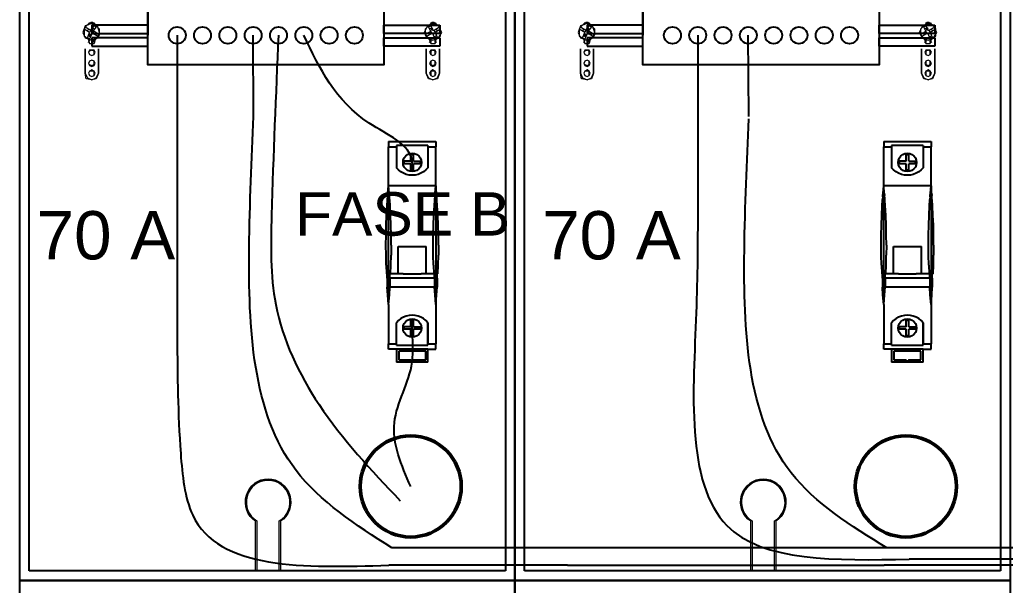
# Model space of a CAD drawing. Header units: millimetres. Extents: x 2991 to 3503, y 2795 to 2987.
# Drawn here: x 3349.02 to 3357.21, y 2896.27 to 2900.97 of the extents above; entities that cross this region are included whole.
import ezdxf

# ---------------------------------------------------------------- set-up
doc = ezdxf.new("R2010")
doc.units = ezdxf.units.MM
doc.linetypes.add('ACAD_ISO02W100', pattern=[15, 12, -3])
doc.layers.add('IND', color=7, linetype='Continuous', lineweight=13)
doc.styles.get("Standard").update_dxf_attribs({"font": ''})
doc.styles.get('Standard').set_extended_font_data('Arial')

msp = doc.modelspace()

# ---------------------------------------------------------------- linework, layer by layer
for p, q in [((3349.0959, 2896.3919), (3349.0959, 2904.4655)), ((3353.0536, 2904.4655), (3353.0536, 2896.3919)), ((3353.2119, 2896.3919), (3353.2119, 2904.4655)), ((3357.1695, 2904.4655), (3357.1695, 2896.3919)), ((3350.0809, 2901.0877), (3350.0809, 2900.8449)), ((3354.1968, 2901.0877), (3354.1968, 2900.8449)), ((3350.0809, 2900.9275), (3349.6163, 2900.9275)), ((3349.6163, 2900.9275), (3349.6163, 2900.8574)), ((3350.0809, 2900.8574), (3350.0809, 2900.9275)), ((3352.0441, 2900.9275), (3352.5087, 2900.9275)), ((3352.0441, 2900.8574), (3352.0441, 2900.9275)), ((3352.5087, 2900.9275), (3352.5087, 2900.8574)), ((3354.1968, 2900.9275), (3353.7322, 2900.9275)), ((3353.7322, 2900.9275), (3353.7322, 2900.8574)), ((3354.1968, 2900.8574), (3354.1968, 2900.9275)), ((3356.1601, 2900.9275), (3356.6247, 2900.9275)), ((3356.1601, 2900.8574), (3356.1601, 2900.9275)), ((3356.6247, 2900.9275), (3356.6247, 2900.8574)), ((3349.6163, 2900.8574), (3349.6163, 2900.8574)), ((3349.6163, 2900.8574), (3350.0809, 2900.8574)), ((3350.0809, 2900.8223), (3349.6163, 2900.8223)), ((3349.6163, 2900.8223), (3349.6163, 2900.7522)), ((3350.0809, 2900.7522), (3350.0809, 2900.8223)), ((3352.5087, 2900.8574), (3352.0441, 2900.8574)), ((3352.0441, 2900.8223), (3352.5087, 2900.8223)), ((3352.0441, 2900.7522), (3352.0441, 2900.8223)), ((3352.5087, 2900.8574), (3352.5087, 2900.8574)), ((3352.5087, 2900.8223), (3352.5087, 2900.7522)), ((3353.7322, 2900.8574), (3353.7322, 2900.8574)), ((3353.7322, 2900.8574), (3354.1968, 2900.8574)), ((3354.1968, 2900.8223), (3353.7322, 2900.8223)), ((3353.7322, 2900.8223), (3353.7322, 2900.7522)), ((3354.1968, 2900.7522), (3354.1968, 2900.8223)), ((3356.6247, 2900.8574), (3356.1601, 2900.8574)), ((3356.1601, 2900.8223), (3356.6247, 2900.8223)), ((3356.1601, 2900.7522), (3356.1601, 2900.8223)), ((3356.6247, 2900.8574), (3356.6247, 2900.8574)), ((3356.6247, 2900.8223), (3356.6247, 2900.7522)), ((3349.6163, 2900.7522), (3349.6163, 2900.7522)), ((3349.6163, 2900.7522), (3350.0809, 2900.7522)), ((3352.5087, 2900.7522), (3352.0441, 2900.7522)), ((3352.5087, 2900.7522), (3352.5087, 2900.7522)), ((3353.7322, 2900.7522), (3353.7322, 2900.7522)), ((3353.7322, 2900.7522), (3354.1968, 2900.7522)), ((3356.6247, 2900.7522), (3356.1601, 2900.7522)), ((3356.6247, 2900.7522), (3356.6247, 2900.7522)), ((3352.0827, 2899.9609), (3352.0827, 2899.9172)), ((3352.0827, 2899.9609), (3352.4758, 2899.9609)), ((3352.0827, 2899.9172), (3352.1482, 2899.9172)), ((3352.0827, 2899.5919), (3352.0827, 2899.9172)), ((3352.1482, 2899.9281), (3352.1482, 2899.9172)), ((3352.4103, 2899.9281), (3352.1482, 2899.9281)), ((3352.1482, 2899.9172), (3352.1482, 2899.7425)), ((3352.4103, 2899.9281), (3352.4103, 2899.9172)), ((3352.4103, 2899.9172), (3352.4758, 2899.9172)), ((3352.4103, 2899.9172), (3352.4103, 2899.7425)), ((3352.4758, 2899.9609), (3352.4758, 2899.9172)), ((3352.4758, 2899.5919), (3352.4758, 2899.9172)), ((3356.1987, 2899.9609), (3356.1987, 2899.9172)), ((3356.1987, 2899.9609), (3356.5917, 2899.9609)), ((3356.1987, 2899.9172), (3356.2642, 2899.9172)), ((3356.1987, 2899.5919), (3356.1987, 2899.9172)), ((3356.2642, 2899.9281), (3356.2642, 2899.9172)), ((3356.5262, 2899.9281), (3356.2642, 2899.9281)), ((3356.2642, 2899.9172), (3356.2642, 2899.7425)), ((3356.5262, 2899.9281), (3356.5262, 2899.9172)), ((3356.5262, 2899.9172), (3356.5917, 2899.9172)), ((3356.5262, 2899.9172), (3356.5262, 2899.7425)), ((3356.5917, 2899.9609), (3356.5917, 2899.9172)), ((3356.5917, 2899.5919), (3356.5917, 2899.9172)), ((3352.2054, 2899.806), (3352.2131, 2899.8244)), ((3352.2131, 2899.8244), (3352.2252, 2899.8403)), ((3352.2252, 2899.8403), (3352.241, 2899.8524)), ((3352.241, 2899.8524), (3352.2595, 2899.86)), ((3352.2595, 2899.86), (3352.2792, 2899.8626)), ((3352.2683, 2899.8517), (3352.2902, 2899.8517)), ((3352.2683, 2899.7971), (3352.2683, 2899.8517)), ((3352.2792, 2899.8626), (3352.299, 2899.86)), ((3352.2902, 2899.7971), (3352.2902, 2899.8517)), ((3352.299, 2899.86), (3352.3175, 2899.8524)), ((3352.3175, 2899.8524), (3352.3333, 2899.8403)), ((3352.3333, 2899.8403), (3352.3454, 2899.8244)), ((3352.3454, 2899.8244), (3352.3531, 2899.806)), ((3356.3214, 2899.806), (3356.329, 2899.8244)), ((3356.329, 2899.8244), (3356.3411, 2899.8403)), ((3356.3411, 2899.8403), (3356.357, 2899.8524)), ((3356.357, 2899.8524), (3356.3754, 2899.86)), ((3356.3754, 2899.86), (3356.3952, 2899.8626)), ((3356.3843, 2899.8517), (3356.4061, 2899.8517)), ((3356.3843, 2899.7971), (3356.3843, 2899.8517)), ((3356.3952, 2899.8626), (3356.415, 2899.86)), ((3356.4061, 2899.7971), (3356.4061, 2899.8517)), ((3356.415, 2899.86), (3356.4334, 2899.8524)), ((3356.4334, 2899.8524), (3356.4492, 2899.8403)), ((3356.4492, 2899.8403), (3356.4614, 2899.8244)), ((3356.4614, 2899.8244), (3356.469, 2899.806)), ((3352.1652, 2899.7241), (3352.1482, 2899.7425)), ((3352.2028, 2899.7862), (3352.2054, 2899.806)), ((3352.2054, 2899.7664), (3352.2028, 2899.7862)), ((3352.2131, 2899.748), (3352.2054, 2899.7664)), ((3352.2252, 2899.7322), (3352.2131, 2899.748)), ((3352.2137, 2899.7753), (3352.2137, 2899.7971)), ((3352.2683, 2899.7971), (3352.2137, 2899.7971)), ((3352.2683, 2899.7753), (3352.2137, 2899.7753)), ((3352.2683, 2899.7207), (3352.2683, 2899.7753)), ((3352.2902, 2899.7971), (3352.3448, 2899.7971)), ((3352.3448, 2899.7753), (3352.2902, 2899.7753)), ((3352.2902, 2899.7207), (3352.2902, 2899.7753)), ((3352.3454, 2899.748), (3352.3333, 2899.7322)), ((3352.3448, 2899.7971), (3352.3448, 2899.7753)), ((3352.3531, 2899.7664), (3352.3454, 2899.748)), ((3352.3531, 2899.806), (3352.3557, 2899.7862)), ((3352.3557, 2899.7862), (3352.3531, 2899.7664)), ((3352.4103, 2899.7425), (3352.3933, 2899.7241)), ((3356.2812, 2899.7241), (3356.2642, 2899.7425)), ((3356.3188, 2899.7862), (3356.3214, 2899.806)), ((3356.3214, 2899.7664), (3356.3188, 2899.7862)), ((3356.329, 2899.748), (3356.3214, 2899.7664)), ((3356.3411, 2899.7322), (3356.329, 2899.748)), ((3356.3297, 2899.7753), (3356.3297, 2899.7971)), ((3356.3843, 2899.7971), (3356.3297, 2899.7971)), ((3356.3843, 2899.7753), (3356.3297, 2899.7753)), ((3356.3843, 2899.7207), (3356.3843, 2899.7753)), ((3356.4061, 2899.7971), (3356.4607, 2899.7971)), ((3356.4607, 2899.7753), (3356.4061, 2899.7753)), ((3356.4061, 2899.7207), (3356.4061, 2899.7753)), ((3356.4614, 2899.748), (3356.4492, 2899.7322)), ((3356.4607, 2899.7971), (3356.4607, 2899.7753)), ((3356.469, 2899.7664), (3356.4614, 2899.748)), ((3356.469, 2899.806), (3356.4716, 2899.7862)), ((3356.4716, 2899.7862), (3356.469, 2899.7664)), ((3356.5262, 2899.7425), (3356.5092, 2899.7241)), ((3352.1848, 2899.7085), (3352.1652, 2899.7241)), ((3352.2065, 2899.6959), (3352.1848, 2899.7085)), ((3352.2298, 2899.6867), (3352.2065, 2899.6959)), ((3352.241, 2899.72), (3352.2252, 2899.7322)), ((3352.2542, 2899.6811), (3352.2298, 2899.6867)), ((3352.2595, 2899.7124), (3352.241, 2899.72)), ((3352.2792, 2899.6792), (3352.2542, 2899.6811)), ((3352.2792, 2899.7098), (3352.2595, 2899.7124)), ((3352.2902, 2899.7207), (3352.2683, 2899.7207)), ((3352.299, 2899.7124), (3352.2792, 2899.7098)), ((3352.3042, 2899.6811), (3352.2792, 2899.6792)), ((3352.3175, 2899.72), (3352.299, 2899.7124)), ((3352.3287, 2899.6867), (3352.3042, 2899.6811)), ((3352.3333, 2899.7322), (3352.3175, 2899.72)), ((3352.352, 2899.6959), (3352.3287, 2899.6867)), ((3352.3737, 2899.7085), (3352.352, 2899.6959)), ((3352.3933, 2899.7241), (3352.3737, 2899.7085)), ((3356.3007, 2899.7085), (3356.2812, 2899.7241)), ((3356.3224, 2899.6959), (3356.3007, 2899.7085)), ((3356.3457, 2899.6867), (3356.3224, 2899.6959)), ((3356.357, 2899.72), (3356.3411, 2899.7322)), ((3356.3702, 2899.6811), (3356.3457, 2899.6867)), ((3356.3754, 2899.7124), (3356.357, 2899.72)), ((3356.3952, 2899.6792), (3356.3702, 2899.6811)), ((3356.3952, 2899.7098), (3356.3754, 2899.7124)), ((3356.4061, 2899.7207), (3356.3843, 2899.7207)), ((3356.415, 2899.7124), (3356.3952, 2899.7098)), ((3356.4202, 2899.6811), (3356.3952, 2899.6792)), ((3356.4334, 2899.72), (3356.415, 2899.7124)), ((3356.4446, 2899.6867), (3356.4202, 2899.6811)), ((3356.4492, 2899.7322), (3356.4334, 2899.72)), ((3356.4679, 2899.6959), (3356.4446, 2899.6867)), ((3356.4896, 2899.7085), (3356.4679, 2899.6959)), ((3356.5092, 2899.7241), (3356.4896, 2899.7085)), ((3352.0778, 2899.5322), (3352.0827, 2899.5919)), ((3352.4758, 2899.5919), (3352.0827, 2899.5919)), ((3352.0876, 2899.5322), (3352.0827, 2899.5919)), ((3352.0827, 2898.6049), (3352.0827, 2899.5919)), ((3352.4709, 2899.5322), (3352.4758, 2899.5919)), ((3352.4807, 2899.5322), (3352.4758, 2899.5919)), ((3352.4758, 2899.5919), (3352.4758, 2898.6049)), ((3356.1938, 2899.5322), (3356.1987, 2899.5919)), ((3356.5917, 2899.5919), (3356.1987, 2899.5919)), ((3356.2036, 2899.5322), (3356.1987, 2899.5919)), ((3356.1987, 2898.6049), (3356.1987, 2899.5919)), ((3356.5868, 2899.5322), (3356.5917, 2899.5919)), ((3356.5966, 2899.5322), (3356.5917, 2899.5919)), ((3356.5917, 2899.5919), (3356.5917, 2898.6049)), ((3352.0754, 2899.501), (3352.0746, 2899.4889)), ((3352.0754, 2899.501), (3352.0761, 2899.5108)), ((3352.0761, 2899.5108), (3352.0778, 2899.5322)), ((3352.0876, 2899.5322), (3352.0894, 2899.5105)), ((3352.0908, 2899.4889), (3352.0894, 2899.5105)), ((3352.4685, 2899.501), (3352.4677, 2899.4889)), ((3352.4685, 2899.501), (3352.4691, 2899.5108)), ((3352.4691, 2899.5108), (3352.4709, 2899.5322)), ((3352.4807, 2899.5322), (3352.4824, 2899.5105)), ((3352.4839, 2899.4889), (3352.4824, 2899.5105)), ((3356.1914, 2899.501), (3356.1906, 2899.4889)), ((3356.1914, 2899.501), (3356.192, 2899.5108)), ((3356.192, 2899.5108), (3356.1938, 2899.5322)), ((3356.2036, 2899.5322), (3356.2053, 2899.5105)), ((3356.2068, 2899.4889), (3356.2053, 2899.5105)), ((3356.5844, 2899.501), (3356.5836, 2899.4889)), ((3356.5844, 2899.501), (3356.585, 2899.5108)), ((3356.585, 2899.5108), (3356.5868, 2899.5322)), ((3356.5966, 2899.5322), (3356.5984, 2899.5105)), ((3356.5998, 2899.4889), (3356.5984, 2899.5105)), ((3352.0664, 2899.3464), (3352.0706, 2899.4286)), ((3352.0706, 2899.4286), (3352.0733, 2899.4695)), ((3352.0733, 2899.4695), (3352.0746, 2899.4889)), ((3352.0921, 2899.4695), (3352.0908, 2899.4889)), ((3352.0948, 2899.4286), (3352.0921, 2899.4695)), ((3352.0991, 2899.3464), (3352.0948, 2899.4286)), ((3352.4594, 2899.3464), (3352.4636, 2899.4286)), ((3352.4636, 2899.4286), (3352.4664, 2899.4695)), ((3352.4664, 2899.4695), (3352.4677, 2899.4889)), ((3352.4851, 2899.4695), (3352.4839, 2899.4889)), ((3352.4879, 2899.4286), (3352.4851, 2899.4695)), ((3352.4921, 2899.3464), (3352.4879, 2899.4286)), ((3356.1823, 2899.3464), (3356.1865, 2899.4286)), ((3356.1865, 2899.4286), (3356.1893, 2899.4695)), ((3356.1893, 2899.4695), (3356.1906, 2899.4889)), ((3356.208, 2899.4695), (3356.2068, 2899.4889)), ((3356.2108, 2899.4286), (3356.208, 2899.4695)), ((3356.215, 2899.3464), (3356.2108, 2899.4286)), ((3356.5753, 2899.3464), (3356.5796, 2899.4286)), ((3356.5796, 2899.4286), (3356.5823, 2899.4695)), ((3356.5823, 2899.4695), (3356.5836, 2899.4889)), ((3356.6011, 2899.4695), (3356.5998, 2899.4889)), ((3356.6038, 2899.4286), (3356.6011, 2899.4695)), ((3356.6081, 2899.3464), (3356.6038, 2899.4286)), ((3352.0633, 2899.2639), (3352.0664, 2899.3464)), ((3352.1021, 2899.2639), (3352.0991, 2899.3464)), ((3352.4564, 2899.2639), (3352.4594, 2899.3464)), ((3352.4952, 2899.2639), (3352.4921, 2899.3464)), ((3356.1793, 2899.2639), (3356.1823, 2899.3464)), ((3356.2181, 2899.2639), (3356.215, 2899.3464)), ((3356.5723, 2899.2639), (3356.5753, 2899.3464)), ((3356.6111, 2899.2639), (3356.6081, 2899.3464)), ((3352.0615, 2899.1812), (3352.0633, 2899.2639)), ((3352.104, 2899.1812), (3352.1021, 2899.2639)), ((3352.4545, 2899.1812), (3352.4564, 2899.2639)), ((3352.497, 2899.1812), (3352.4952, 2899.2639)), ((3356.1774, 2899.1812), (3356.1793, 2899.2639)), ((3356.2199, 2899.1812), (3356.2181, 2899.2639)), ((3356.5705, 2899.1812), (3356.5723, 2899.2639)), ((3356.6129, 2899.1812), (3356.6111, 2899.2639)), ((3352.0609, 2899.0984), (3352.0615, 2899.1812)), ((3352.1046, 2899.0984), (3352.104, 2899.1812)), ((3352.4539, 2899.0984), (3352.4545, 2899.1812)), ((3352.4976, 2899.0984), (3352.497, 2899.1812)), ((3356.1768, 2899.0984), (3356.1774, 2899.1812)), ((3356.2205, 2899.0984), (3356.2199, 2899.1812)), ((3356.5699, 2899.0984), (3356.5705, 2899.1812)), ((3356.6135, 2899.0984), (3356.6129, 2899.1812)), ((3352.0615, 2899.0156), (3352.0609, 2899.0984)), ((3352.1046, 2899.0984), (3352.104, 2899.0156)), ((3352.1627, 2898.8599), (3352.1627, 2899.0876)), ((3352.1627, 2899.0876), (3352.3955, 2899.0876)), ((3352.3955, 2898.8599), (3352.3955, 2899.0876)), ((3352.4545, 2899.0156), (3352.4539, 2899.0984)), ((3352.4976, 2899.0984), (3352.497, 2899.0156)), ((3356.1774, 2899.0156), (3356.1768, 2899.0984)), ((3356.2205, 2899.0984), (3356.2199, 2899.0156)), ((3356.2786, 2898.8599), (3356.2786, 2899.0876)), ((3356.2786, 2899.0876), (3356.5114, 2899.0876)), ((3356.5114, 2898.8599), (3356.5114, 2899.0876)), ((3356.5705, 2899.0156), (3356.5699, 2899.0984)), ((3356.6135, 2899.0984), (3356.6129, 2899.0156)), ((3352.0633, 2898.933), (3352.0615, 2899.0156)), ((3352.1021, 2898.933), (3352.104, 2899.0156)), ((3352.4564, 2898.933), (3352.4545, 2899.0156)), ((3352.4952, 2898.933), (3352.497, 2899.0156)), ((3356.1793, 2898.933), (3356.1774, 2899.0156)), ((3356.2181, 2898.933), (3356.2199, 2899.0156)), ((3356.5723, 2898.933), (3356.5705, 2899.0156)), ((3356.6111, 2898.933), (3356.6129, 2899.0156)), ((3352.0633, 2898.933), (3352.066, 2898.8599)), ((3352.0994, 2898.8599), (3352.1021, 2898.933)), ((3352.4564, 2898.933), (3352.459, 2898.8599)), ((3352.4925, 2898.8599), (3352.4952, 2898.933)), ((3356.1793, 2898.933), (3356.1819, 2898.8599)), ((3356.2154, 2898.8599), (3356.2181, 2898.933)), ((3356.5723, 2898.933), (3356.575, 2898.8599)), ((3356.6084, 2898.8599), (3356.6111, 2898.933)), ((3352.0718, 2898.8599), (3352.066, 2898.8599)), ((3352.0718, 2898.8243), (3352.0718, 2898.8599)), ((3352.0994, 2898.8599), (3352.0936, 2898.8599)), ((3352.0936, 2898.8243), (3352.0936, 2898.8599)), ((3352.1627, 2898.8599), (3352.0994, 2898.8599)), ((3352.2046, 2898.8599), (3352.1627, 2898.8599)), ((3352.2046, 2898.8599), (3352.3532, 2898.8599)), ((3352.3955, 2898.8599), (3352.3532, 2898.8599)), ((3352.459, 2898.8599), (3352.3955, 2898.8599)), ((3352.4648, 2898.8599), (3352.459, 2898.8599)), ((3352.4648, 2898.8243), (3352.4648, 2898.8599)), ((3352.4925, 2898.8599), (3352.4867, 2898.8599)), ((3352.4867, 2898.8243), (3352.4867, 2898.8599)), ((3356.1877, 2898.8599), (3356.1819, 2898.8599)), ((3356.1877, 2898.8243), (3356.1877, 2898.8599)), ((3356.2154, 2898.8599), (3356.2096, 2898.8599)), ((3356.2096, 2898.8243), (3356.2096, 2898.8599)), ((3356.2786, 2898.8599), (3356.2154, 2898.8599)), ((3356.3205, 2898.8599), (3356.2786, 2898.8599)), ((3356.3205, 2898.8599), (3356.4691, 2898.8599)), ((3356.5114, 2898.8599), (3356.4691, 2898.8599)), ((3356.575, 2898.8599), (3356.5114, 2898.8599)), ((3356.5808, 2898.8599), (3356.575, 2898.8599)), ((3356.5808, 2898.8243), (3356.5808, 2898.8599)), ((3356.6084, 2898.8599), (3356.6026, 2898.8599)), ((3356.6026, 2898.8243), (3356.6026, 2898.8599)), ((3352.0718, 2898.8243), (3352.0718, 2898.751)), ((3352.4648, 2898.8243), (3352.0936, 2898.8243)), ((3352.0936, 2898.8243), (3352.0936, 2898.751)), ((3352.4648, 2898.8243), (3352.4648, 2898.751)), ((3352.4867, 2898.8243), (3352.4867, 2898.751)), ((3356.1877, 2898.8243), (3356.1877, 2898.751)), ((3356.5808, 2898.8243), (3356.2096, 2898.8243)), ((3356.2096, 2898.8243), (3356.2096, 2898.751)), ((3356.5808, 2898.8243), (3356.5808, 2898.751)), ((3356.6026, 2898.8243), (3356.6026, 2898.751)), ((3352.0761, 2898.6864), (3352.0718, 2898.751)), ((3352.0827, 2898.6049), (3352.0761, 2898.6864)), ((3352.0827, 2898.6049), (3352.0894, 2898.6864)), ((3352.0894, 2898.6864), (3352.0936, 2898.751)), ((3352.4648, 2898.751), (3352.0936, 2898.751)), ((3352.4691, 2898.6864), (3352.4648, 2898.751)), ((3352.4758, 2898.6049), (3352.4691, 2898.6864)), ((3352.4758, 2898.6049), (3352.4824, 2898.6864)), ((3352.4824, 2898.6864), (3352.4867, 2898.751)), ((3356.192, 2898.6864), (3356.1877, 2898.751)), ((3356.1987, 2898.6049), (3356.192, 2898.6864)), ((3356.1987, 2898.6049), (3356.2053, 2898.6864)), ((3356.2053, 2898.6864), (3356.2096, 2898.751)), ((3356.5808, 2898.751), (3356.2096, 2898.751)), ((3356.585, 2898.6864), (3356.5808, 2898.751)), ((3356.5917, 2898.6049), (3356.585, 2898.6864)), ((3356.5917, 2898.6049), (3356.5984, 2898.6864)), ((3356.5984, 2898.6864), (3356.6026, 2898.751)), ((3352.0827, 2898.6049), (3352.0827, 2898.2796)), ((3352.4758, 2898.6049), (3352.4758, 2898.2796)), ((3356.1987, 2898.6049), (3356.1987, 2898.2796)), ((3356.5917, 2898.6049), (3356.5917, 2898.2796)), ((3352.2542, 2898.5157), (3352.2298, 2898.5101)), ((3352.2792, 2898.5176), (3352.2542, 2898.5157)), ((3352.3042, 2898.5157), (3352.2792, 2898.5176)), ((3352.3287, 2898.5101), (3352.3042, 2898.5157)), ((3356.3702, 2898.5157), (3356.3457, 2898.5101)), ((3356.3952, 2898.5176), (3356.3702, 2898.5157)), ((3356.4202, 2898.5157), (3356.3952, 2898.5176)), ((3356.4446, 2898.5101), (3356.4202, 2898.5157)), ((3352.1652, 2898.4727), (3352.1482, 2898.4543)), ((3352.1482, 2898.2796), (3352.1482, 2898.4543)), ((3352.1482, 2898.2796), (3352.1482, 2898.4543)), ((3352.1848, 2898.4884), (3352.1652, 2898.4727)), ((3352.2065, 2898.5009), (3352.1848, 2898.4884)), ((3352.2054, 2898.4304), (3352.2131, 2898.4488)), ((3352.2298, 2898.5101), (3352.2065, 2898.5009)), ((3352.2131, 2898.4488), (3352.2252, 2898.4646)), ((3352.2252, 2898.4646), (3352.241, 2898.4768)), ((3352.241, 2898.4768), (3352.2595, 2898.4844)), ((3352.2595, 2898.4844), (3352.2792, 2898.487)), ((3352.2683, 2898.4215), (3352.2683, 2898.4761)), ((3352.2683, 2898.4761), (3352.2902, 2898.4761)), ((3352.2792, 2898.487), (3352.299, 2898.4844)), ((3352.2902, 2898.4215), (3352.2902, 2898.4761)), ((3352.299, 2898.4844), (3352.3175, 2898.4768)), ((3352.3175, 2898.4768), (3352.3333, 2898.4646)), ((3352.352, 2898.5009), (3352.3287, 2898.5101)), ((3352.3333, 2898.4646), (3352.3454, 2898.4488)), ((3352.3454, 2898.4488), (3352.3531, 2898.4304)), ((3352.3737, 2898.4884), (3352.352, 2898.5009)), ((3352.3933, 2898.4727), (3352.3737, 2898.4884)), ((3352.4103, 2898.4543), (3352.3933, 2898.4727)), ((3352.4103, 2898.4543), (3352.4103, 2898.2796)), ((3352.4103, 2898.2796), (3352.4103, 2898.4543)), ((3356.2812, 2898.4727), (3356.2642, 2898.4543)), ((3356.2642, 2898.2796), (3356.2642, 2898.4543)), ((3356.2642, 2898.2796), (3356.2642, 2898.4543)), ((3356.3007, 2898.4884), (3356.2812, 2898.4727)), ((3356.3224, 2898.5009), (3356.3007, 2898.4884)), ((3356.3214, 2898.4304), (3356.329, 2898.4488)), ((3356.3457, 2898.5101), (3356.3224, 2898.5009)), ((3356.329, 2898.4488), (3356.3411, 2898.4646)), ((3356.3411, 2898.4646), (3356.357, 2898.4768)), ((3356.357, 2898.4768), (3356.3754, 2898.4844)), ((3356.3754, 2898.4844), (3356.3952, 2898.487)), ((3356.3843, 2898.4215), (3356.3843, 2898.4761)), ((3356.3843, 2898.4761), (3356.4061, 2898.4761)), ((3356.3952, 2898.487), (3356.415, 2898.4844)), ((3356.4061, 2898.4215), (3356.4061, 2898.4761)), ((3356.415, 2898.4844), (3356.4334, 2898.4768)), ((3356.4334, 2898.4768), (3356.4492, 2898.4646)), ((3356.4679, 2898.5009), (3356.4446, 2898.5101)), ((3356.4492, 2898.4646), (3356.4614, 2898.4488)), ((3356.4614, 2898.4488), (3356.469, 2898.4304)), ((3356.4896, 2898.4884), (3356.4679, 2898.5009)), ((3356.5092, 2898.4727), (3356.4896, 2898.4884)), ((3356.5262, 2898.4543), (3356.5092, 2898.4727)), ((3356.5262, 2898.4543), (3356.5262, 2898.2796)), ((3356.5262, 2898.2796), (3356.5262, 2898.4543)), ((3352.2028, 2898.4106), (3352.2054, 2898.4304)), ((3352.2054, 2898.3908), (3352.2028, 2898.4106)), ((3352.2131, 2898.3724), (3352.2054, 2898.3908)), ((3352.2252, 2898.3566), (3352.2131, 2898.3724)), ((3352.2137, 2898.3997), (3352.2137, 2898.4215)), ((3352.2683, 2898.4215), (3352.2137, 2898.4215)), ((3352.2683, 2898.3997), (3352.2137, 2898.3997)), ((3352.241, 2898.3444), (3352.2252, 2898.3566)), ((3352.2683, 2898.3451), (3352.2683, 2898.3997)), ((3352.2902, 2898.4215), (3352.3448, 2898.4215)), ((3352.3448, 2898.3997), (3352.2902, 2898.3997)), ((3352.2902, 2898.3451), (3352.2902, 2898.3997)), ((3352.3333, 2898.3566), (3352.3175, 2898.3444)), ((3352.3454, 2898.3724), (3352.3333, 2898.3566)), ((3352.3448, 2898.4215), (3352.3448, 2898.3997)), ((3352.3531, 2898.3908), (3352.3454, 2898.3724)), ((3352.3531, 2898.4304), (3352.3557, 2898.4106)), ((3352.3557, 2898.4106), (3352.3531, 2898.3908)), ((3356.3188, 2898.4106), (3356.3214, 2898.4304)), ((3356.3214, 2898.3908), (3356.3188, 2898.4106)), ((3356.329, 2898.3724), (3356.3214, 2898.3908)), ((3356.3411, 2898.3566), (3356.329, 2898.3724)), ((3356.3297, 2898.3997), (3356.3297, 2898.4215)), ((3356.3843, 2898.4215), (3356.3297, 2898.4215)), ((3356.3843, 2898.3997), (3356.3297, 2898.3997)), ((3356.357, 2898.3444), (3356.3411, 2898.3566)), ((3356.3843, 2898.3451), (3356.3843, 2898.3997)), ((3356.4061, 2898.4215), (3356.4607, 2898.4215)), ((3356.4607, 2898.3997), (3356.4061, 2898.3997)), ((3356.4061, 2898.3451), (3356.4061, 2898.3997)), ((3356.4492, 2898.3566), (3356.4334, 2898.3444)), ((3356.4614, 2898.3724), (3356.4492, 2898.3566)), ((3356.4607, 2898.4215), (3356.4607, 2898.3997)), ((3356.469, 2898.3908), (3356.4614, 2898.3724)), ((3356.469, 2898.4304), (3356.4716, 2898.4106)), ((3356.4716, 2898.4106), (3356.469, 2898.3908)), ((3352.0827, 2898.2359), (3352.0827, 2898.2796)), ((3352.0827, 2898.2796), (3352.1482, 2898.2796)), ((3352.1482, 2898.2687), (3352.1482, 2898.2796)), ((3352.1482, 2898.2687), (3352.4103, 2898.2687)), ((3352.2595, 2898.3368), (3352.241, 2898.3444)), ((3352.2792, 2898.3342), (3352.2595, 2898.3368)), ((3352.2902, 2898.3451), (3352.2683, 2898.3451)), ((3352.299, 2898.3368), (3352.2792, 2898.3342)), ((3352.3175, 2898.3444), (3352.299, 2898.3368)), ((3352.4103, 2898.2796), (3352.4758, 2898.2796)), ((3352.4103, 2898.2687), (3352.4103, 2898.2796)), ((3352.4758, 2898.2359), (3352.4758, 2898.2796)), ((3356.1987, 2898.2359), (3356.1987, 2898.2796)), ((3356.1987, 2898.2796), (3356.2642, 2898.2796)), ((3356.2642, 2898.2687), (3356.2642, 2898.2796)), ((3356.2642, 2898.2687), (3356.5262, 2898.2687)), ((3356.3754, 2898.3368), (3356.357, 2898.3444)), ((3356.3952, 2898.3342), (3356.3754, 2898.3368)), ((3356.4061, 2898.3451), (3356.3843, 2898.3451)), ((3356.415, 2898.3368), (3356.3952, 2898.3342)), ((3356.4334, 2898.3444), (3356.415, 2898.3368)), ((3356.5262, 2898.2796), (3356.5917, 2898.2796)), ((3356.5262, 2898.2687), (3356.5262, 2898.2796)), ((3356.5917, 2898.2359), (3356.5917, 2898.2796)), ((3352.1482, 2898.2359), (3352.0827, 2898.2359)), ((3352.4103, 2898.2359), (3352.1482, 2898.2359)), ((3352.1482, 2898.2359), (3352.1482, 2898.1267)), ((3352.1672, 2898.217), (3352.1672, 2898.1457)), ((3352.3913, 2898.217), (3352.1672, 2898.217)), ((3352.3913, 2898.1457), (3352.3913, 2898.217)), ((3352.4103, 2898.2359), (3352.4758, 2898.2359)), ((3352.4103, 2898.1267), (3352.4103, 2898.2359)), ((3356.2642, 2898.2359), (3356.1987, 2898.2359)), ((3356.5262, 2898.2359), (3356.2642, 2898.2359)), ((3356.2642, 2898.2359), (3356.2642, 2898.1267)), ((3356.2831, 2898.217), (3356.2831, 2898.1457)), ((3356.5072, 2898.217), (3356.2831, 2898.217)), ((3356.5072, 2898.1457), (3356.5072, 2898.217)), ((3356.5262, 2898.2359), (3356.5917, 2898.2359)), ((3356.5262, 2898.1267), (3356.5262, 2898.2359)), ((3352.4103, 2898.1267), (3352.1482, 2898.1267)), ((3352.1672, 2898.1457), (3352.2683, 2898.1457)), ((3352.2687, 2898.1429), (3352.2683, 2898.1457)), ((3352.2698, 2898.1403), (3352.2687, 2898.1429)), ((3352.2715, 2898.138), (3352.2698, 2898.1403)), ((3352.2738, 2898.1363), (3352.2715, 2898.138)), ((3352.2764, 2898.1352), (3352.2738, 2898.1363)), ((3352.2792, 2898.1348), (3352.2764, 2898.1352)), ((3352.2821, 2898.1352), (3352.2792, 2898.1348)), ((3352.2847, 2898.1363), (3352.2821, 2898.1352)), ((3352.287, 2898.138), (3352.2847, 2898.1363)), ((3352.2887, 2898.1403), (3352.287, 2898.138)), ((3352.2898, 2898.1429), (3352.2887, 2898.1403)), ((3352.2902, 2898.1457), (3352.2898, 2898.1429)), ((3352.2902, 2898.1457), (3352.3913, 2898.1457)), ((3356.5262, 2898.1267), (3356.2642, 2898.1267)), ((3356.2831, 2898.1457), (3356.3843, 2898.1457)), ((3356.3846, 2898.1429), (3356.3843, 2898.1457)), ((3356.3857, 2898.1403), (3356.3846, 2898.1429)), ((3356.3875, 2898.138), (3356.3857, 2898.1403)), ((3356.3897, 2898.1363), (3356.3875, 2898.138)), ((3356.3924, 2898.1352), (3356.3897, 2898.1363)), ((3356.3952, 2898.1348), (3356.3924, 2898.1352)), ((3356.398, 2898.1352), (3356.3952, 2898.1348)), ((3356.4006, 2898.1363), (3356.398, 2898.1352)), ((3356.4029, 2898.138), (3356.4006, 2898.1363)), ((3356.4046, 2898.1403), (3356.4029, 2898.138)), ((3356.4057, 2898.1429), (3356.4046, 2898.1403)), ((3356.4061, 2898.1457), (3356.4057, 2898.1429)), ((3356.4061, 2898.1457), (3356.5072, 2898.1457)), ((3353.0536, 2896.3919), (3349.0959, 2896.3919)), ((3357.1695, 2896.3919), (3353.2119, 2896.3919))]:
    msp.add_line(p, q)
at = {"color": 5}
for p, q in [((3350.9607, 2900.1684), (3350.9573, 2900.8423)), ((3355.0766, 2900.1684), (3355.0732, 2900.8423)), ((3355.0766, 2896.5838), (3352.1094, 2896.5838)), ((3361.594, 2896.5838), (3355.0766, 2896.5838))]:
    msp.add_line(p, q, dxfattribs=at)
at = {"color": 1}
for p, q in [((3357.5714, 2896.4909), (3356.4095, 2896.4909)), ((3353.5693, 2896.4398), (3352.0856, 2896.4398)), ((3353.5693, 2896.4398), (3356.2015, 2896.4398)), ((3357.6853, 2896.4398), (3356.2015, 2896.4398))]:
    msp.add_line(p, q, dxfattribs=at)
for points in [[(3353.1327, 2904.5446), (3353.1327, 2896.3128), (3349.0168, 2896.3128), (3349.0168, 2904.5446)], [(3357.2486, 2904.5446), (3357.2486, 2896.3128), (3353.1327, 2896.3128), (3353.1327, 2904.5446)], [(3350.0809, 2901.0877), (3352.0441, 2901.0877), (3352.0441, 2900.5969), (3350.0809, 2900.5969)], [(3354.1968, 2901.0877), (3356.1601, 2901.0877), (3356.1601, 2900.5969), (3354.1968, 2900.5969)], [(3353.1327, 2896.3128), (3353.1327, 2888.0809), (3349.0168, 2888.0809), (3349.0168, 2896.3128)], [(3357.2486, 2896.3128), (3357.2486, 2888.0809), (3353.1327, 2888.0809), (3353.1327, 2896.3128)]]:
    msp.add_lwpolyline(points, close=True)
at = {"color": 0, "lineweight": 18}
for points in [[(3349.6805, 2900.8665), (3349.6622, 2900.9214), (3349.6163, 2900.9399), (3349.5612, 2900.9214), (3349.5428, 2900.8665), (3349.5612, 2900.8206), (3349.6163, 2900.8023), (3349.6622, 2900.8206)], [(3349.6163, 2900.8574), (3349.5979, 2900.8115), (3349.5795, 2900.8206), (3349.5979, 2900.8665), (3349.552, 2900.8941), (3349.552, 2900.839), (3349.5887, 2900.8115), (3349.6346, 2900.8023), (3349.6713, 2900.8298), (3349.6254, 2900.8574)], [(3349.6346, 2900.8756), (3349.6805, 2900.8482), (3349.6805, 2900.8941), (3349.6438, 2900.9306), (3349.5979, 2900.9399), (3349.5612, 2900.9123), (3349.6071, 2900.8848), (3349.6346, 2900.9214), (3349.653, 2900.9123), (3349.6254, 2900.8756)], [(3352.525, 2900.8665), (3352.4975, 2900.9214), (3352.4516, 2900.9399), (3352.4057, 2900.9214), (3352.3781, 2900.8665), (3352.4057, 2900.8206), (3352.4516, 2900.8023), (3352.4975, 2900.8206)], [(3352.3873, 2900.8482), (3352.4332, 2900.8756), (3352.4148, 2900.9123), (3352.4332, 2900.9214), (3352.4516, 2900.8848), (3352.4607, 2900.8848), (3352.5066, 2900.9123), (3352.4699, 2900.9399), (3352.424, 2900.9306), (3352.3873, 2900.8941)], [(3352.4424, 2900.8574), (3352.3965, 2900.8298), (3352.4332, 2900.8023), (3352.4791, 2900.8115), (3352.5158, 2900.839), (3352.5158, 2900.8941), (3352.4699, 2900.8665), (3352.4883, 2900.8206), (3352.4699, 2900.8115), (3352.4516, 2900.8574)], [(3352.4516, 2900.8941), (3352.4424, 2900.8941)], [(3353.7965, 2900.8665), (3353.7781, 2900.9214), (3353.7322, 2900.9399), (3353.6771, 2900.9214), (3353.6587, 2900.8665), (3353.6771, 2900.8206), (3353.7322, 2900.8023), (3353.7781, 2900.8206)], [(3353.7322, 2900.8574), (3353.7138, 2900.8115), (3353.6955, 2900.8206), (3353.7138, 2900.8665), (3353.6679, 2900.8941), (3353.6679, 2900.839), (3353.7046, 2900.8115), (3353.7505, 2900.8023), (3353.7873, 2900.8298), (3353.7414, 2900.8574)], [(3353.7505, 2900.8756), (3353.7965, 2900.8482), (3353.7965, 2900.8941), (3353.7597, 2900.9306), (3353.7138, 2900.9399), (3353.6771, 2900.9123), (3353.723, 2900.8848), (3353.7505, 2900.9214), (3353.7689, 2900.9123), (3353.7414, 2900.8756)], [(3356.6409, 2900.8665), (3356.6134, 2900.9214), (3356.5675, 2900.9399), (3356.5216, 2900.9214), (3356.494, 2900.8665), (3356.5216, 2900.8206), (3356.5675, 2900.8023), (3356.6134, 2900.8206)], [(3356.5032, 2900.8482), (3356.5491, 2900.8756), (3356.5308, 2900.9123), (3356.5491, 2900.9214), (3356.5675, 2900.8848), (3356.5767, 2900.8848), (3356.6226, 2900.9123), (3356.5859, 2900.9399), (3356.5399, 2900.9306), (3356.5032, 2900.8941)], [(3356.5583, 2900.8574), (3356.5124, 2900.8298), (3356.5491, 2900.8023), (3356.595, 2900.8115), (3356.6318, 2900.839), (3356.6318, 2900.8941), (3356.5859, 2900.8665), (3356.6042, 2900.8206), (3356.5859, 2900.8115), (3356.5675, 2900.8574)], [(3356.5675, 2900.8941), (3356.5583, 2900.8941)], [(3349.5612, 2900.5269), (3349.5612, 2900.7288)], [(3349.5887, 2900.7839), (3349.5979, 2900.8023)], [(3349.6713, 2900.7288), (3349.6713, 2900.5269)], [(3352.3965, 2900.5269), (3352.3965, 2900.7288)], [(3352.5066, 2900.5269), (3352.4883, 2900.481), (3352.4516, 2900.4718), (3352.4148, 2900.481), (3352.3965, 2900.5269), (3352.4148, 2900.4901), (3352.4516, 2900.4718), (3352.4883, 2900.4901), (3352.5066, 2900.5269), (3352.5066, 2900.7288)], [(3353.6771, 2900.5269), (3353.6771, 2900.7288)], [(3353.7046, 2900.7839), (3353.7138, 2900.8023)], [(3353.7873, 2900.7288), (3353.7873, 2900.5269)], [(3356.5124, 2900.5269), (3356.5124, 2900.7288)], [(3356.6226, 2900.5269), (3356.6042, 2900.481), (3356.5675, 2900.4718), (3356.5308, 2900.481), (3356.5124, 2900.5269), (3356.5308, 2900.4901), (3356.5675, 2900.4718), (3356.6042, 2900.4901), (3356.6226, 2900.5269), (3356.6226, 2900.7288)], [(3349.6438, 2900.7013), (3349.6346, 2900.7197), (3349.5979, 2900.7197), (3349.5887, 2900.7013), (3349.5979, 2900.6829), (3349.6163, 2900.6738), (3349.6346, 2900.6829)], [(3349.6346, 2900.7013), (3349.6346, 2900.7105), (3349.6163, 2900.7197), (3349.5979, 2900.7105), (3349.5887, 2900.7013), (3349.5979, 2900.6829), (3349.6163, 2900.6738), (3349.6346, 2900.6829)], [(3352.4791, 2900.7013), (3352.4699, 2900.7197), (3352.4332, 2900.7197), (3352.424, 2900.7013), (3352.4332, 2900.6829), (3352.4516, 2900.6738), (3352.4699, 2900.6829)], [(3352.4699, 2900.7013), (3352.4699, 2900.7105), (3352.4516, 2900.7197), (3352.4332, 2900.7105), (3352.4332, 2900.6829), (3352.4516, 2900.6738), (3352.4699, 2900.6829)], [(3353.7597, 2900.7013), (3353.7505, 2900.7197), (3353.7138, 2900.7197), (3353.7046, 2900.7013), (3353.7138, 2900.6829), (3353.7322, 2900.6738), (3353.7505, 2900.6829)], [(3353.7505, 2900.7013), (3353.7505, 2900.7105), (3353.7322, 2900.7197), (3353.7138, 2900.7105), (3353.7046, 2900.7013), (3353.7138, 2900.6829), (3353.7322, 2900.6738), (3353.7505, 2900.6829)], [(3356.595, 2900.7013), (3356.5859, 2900.7197), (3356.5491, 2900.7197), (3356.5399, 2900.7013), (3356.5491, 2900.6829), (3356.5675, 2900.6738), (3356.5859, 2900.6829)], [(3356.5859, 2900.7013), (3356.5859, 2900.7105), (3356.5675, 2900.7197), (3356.5491, 2900.7105), (3356.5491, 2900.6829), (3356.5675, 2900.6738), (3356.5859, 2900.6829)], [(3349.6346, 2900.6095), (3349.6346, 2900.6279), (3349.6163, 2900.637), (3349.5979, 2900.6279), (3349.5887, 2900.6095), (3349.5979, 2900.6003), (3349.6163, 2900.5911), (3349.6346, 2900.6003)], [(3349.6438, 2900.6095), (3349.6346, 2900.6279), (3349.6163, 2900.637), (3349.5979, 2900.6279), (3349.5887, 2900.6095), (3349.5979, 2900.5911), (3349.6163, 2900.582), (3349.6346, 2900.5911)], [(3352.4791, 2900.6095), (3352.4699, 2900.6279), (3352.4516, 2900.637), (3352.4332, 2900.6279), (3352.424, 2900.6095), (3352.4332, 2900.5911), (3352.4516, 2900.582), (3352.4699, 2900.5911)], [(3352.4699, 2900.6095), (3352.4699, 2900.6279), (3352.4516, 2900.637), (3352.4332, 2900.6279), (3352.4332, 2900.6003), (3352.4516, 2900.5911), (3352.4699, 2900.6003)], [(3353.7505, 2900.6095), (3353.7505, 2900.6279), (3353.7322, 2900.637), (3353.7138, 2900.6279), (3353.7046, 2900.6095), (3353.7138, 2900.6003), (3353.7322, 2900.5911), (3353.7505, 2900.6003)], [(3353.7597, 2900.6095), (3353.7505, 2900.6279), (3353.7322, 2900.637), (3353.7138, 2900.6279), (3353.7046, 2900.6095), (3353.7138, 2900.5911), (3353.7322, 2900.582), (3353.7505, 2900.5911)], [(3356.595, 2900.6095), (3356.5859, 2900.6279), (3356.5675, 2900.637), (3356.5491, 2900.6279), (3356.5399, 2900.6095), (3356.5491, 2900.5911), (3356.5675, 2900.582), (3356.5859, 2900.5911)], [(3356.5859, 2900.6095), (3356.5859, 2900.6279), (3356.5675, 2900.637), (3356.5491, 2900.6279), (3356.5491, 2900.6003), (3356.5675, 2900.5911), (3356.5859, 2900.6003)], [(3349.6713, 2900.5269), (3349.653, 2900.481), (3349.6163, 2900.4718), (3349.5704, 2900.481), (3349.5612, 2900.5269), (3349.5795, 2900.4901), (3349.6163, 2900.4718), (3349.653, 2900.4901)], [(3349.6438, 2900.5269), (3349.6346, 2900.5452), (3349.6163, 2900.5544), (3349.5979, 2900.5452), (3349.5887, 2900.5269), (3349.5979, 2900.5085), (3349.6163, 2900.4993), (3349.6346, 2900.5085)], [(3349.6346, 2900.5269), (3349.6346, 2900.5452), (3349.5979, 2900.5452), (3349.5887, 2900.5269), (3349.5979, 2900.5085), (3349.6163, 2900.4993), (3349.6346, 2900.5085)], [(3352.4791, 2900.5269), (3352.4699, 2900.5452), (3352.4516, 2900.5544), (3352.4332, 2900.5452), (3352.424, 2900.5269), (3352.4332, 2900.5085), (3352.4516, 2900.4993), (3352.4699, 2900.5085)], [(3352.4699, 2900.5269), (3352.4699, 2900.5452), (3352.4332, 2900.5452), (3352.4332, 2900.5085), (3352.4516, 2900.4993), (3352.4699, 2900.5085)], [(3353.7873, 2900.5269), (3353.7689, 2900.481), (3353.7322, 2900.4718), (3353.6863, 2900.481), (3353.6771, 2900.5269), (3353.6955, 2900.4901), (3353.7322, 2900.4718), (3353.7689, 2900.4901)], [(3353.7597, 2900.5269), (3353.7505, 2900.5452), (3353.7322, 2900.5544), (3353.7138, 2900.5452), (3353.7046, 2900.5269), (3353.7138, 2900.5085), (3353.7322, 2900.4993), (3353.7505, 2900.5085)], [(3353.7505, 2900.5269), (3353.7505, 2900.5452), (3353.7138, 2900.5452), (3353.7046, 2900.5269), (3353.7138, 2900.5085), (3353.7322, 2900.4993), (3353.7505, 2900.5085)], [(3356.595, 2900.5269), (3356.5859, 2900.5452), (3356.5675, 2900.5544), (3356.5491, 2900.5452), (3356.5399, 2900.5269), (3356.5491, 2900.5085), (3356.5675, 2900.4993), (3356.5859, 2900.5085)], [(3356.5859, 2900.5269), (3356.5859, 2900.5452), (3356.5491, 2900.5452), (3356.5491, 2900.5085), (3356.5675, 2900.4993), (3356.5859, 2900.5085)]]:
    msp.add_lwpolyline(points, close=True, dxfattribs=at)
for points in [[(3349.5612, 2900.9123), (3349.552, 2900.8941)], [(3349.5795, 2900.8756), (3349.5887, 2900.8941)], [(3349.5887, 2900.9399), (3349.5979, 2900.9399), (3349.5979, 2900.9491)], [(3349.6438, 2900.9306), (3349.6254, 2900.9491), (3349.6071, 2900.9491), (3349.5887, 2900.9306)], [(3349.6254, 2900.9399), (3349.6346, 2900.9399), (3349.6346, 2900.9491)], [(3349.6346, 2900.8941), (3349.6254, 2900.9033)], [(3349.6346, 2900.9399), (3349.6438, 2900.9399)], [(3352.4791, 2900.9306), (3352.4607, 2900.9491), (3352.4424, 2900.9491), (3352.424, 2900.9306)], [(3352.4424, 2900.9033), (3352.424, 2900.8941)], [(3352.4332, 2900.9491), (3352.4332, 2900.9399), (3352.4424, 2900.9399)], [(3352.4516, 2900.8848), (3352.4424, 2900.8848), (3352.4424, 2900.8941), (3352.4516, 2900.9033)], [(3352.4791, 2900.9399), (3352.4699, 2900.9399), (3352.4699, 2900.9491)], [(3352.4791, 2900.8941), (3352.4883, 2900.8756)], [(3352.5158, 2900.8941), (3352.5066, 2900.9123)], [(3353.6771, 2900.9123), (3353.6679, 2900.8941)], [(3353.6955, 2900.8756), (3353.7046, 2900.8941)], [(3353.7046, 2900.9399), (3353.7138, 2900.9399), (3353.7138, 2900.9491)], [(3353.7597, 2900.9306), (3353.7414, 2900.9491), (3353.723, 2900.9491), (3353.7046, 2900.9306)], [(3353.7414, 2900.9399), (3353.7505, 2900.9399), (3353.7505, 2900.9491)], [(3353.7505, 2900.8941), (3353.7414, 2900.9033)], [(3353.7505, 2900.9399), (3353.7597, 2900.9399)], [(3356.595, 2900.9306), (3356.5767, 2900.9491), (3356.5583, 2900.9491), (3356.5399, 2900.9306)], [(3356.5583, 2900.9033), (3356.5399, 2900.8941)], [(3356.5491, 2900.9491), (3356.5491, 2900.9399), (3356.5583, 2900.9399)], [(3356.5675, 2900.8848), (3356.5583, 2900.8848), (3356.5583, 2900.8941), (3356.5675, 2900.9033)], [(3356.595, 2900.9399), (3356.5859, 2900.9399), (3356.5859, 2900.9491)], [(3356.595, 2900.8941), (3356.6042, 2900.8756)], [(3356.6318, 2900.8941), (3356.6226, 2900.9123)], [(3349.5887, 2900.839), (3349.6071, 2900.8298)], [(3349.6071, 2900.8848), (3349.5979, 2900.8665)], [(3349.5979, 2900.8574), (3349.6071, 2900.8482), (3349.5979, 2900.839), (3349.5979, 2900.8482), (3349.5979, 2900.839)], [(3349.6254, 2900.8574), (3349.6346, 2900.8756)], [(3349.6438, 2900.8665), (3349.6346, 2900.8482)], [(3349.6713, 2900.8298), (3349.6805, 2900.8482)], [(3352.3873, 2900.8482), (3352.3965, 2900.8298)], [(3352.424, 2900.8482), (3352.4148, 2900.8665)], [(3352.4332, 2900.8756), (3352.4424, 2900.8574)], [(3352.4699, 2900.8665), (3352.4607, 2900.8848)], [(3352.4607, 2900.8298), (3352.4791, 2900.839)], [(3353.7046, 2900.839), (3353.723, 2900.8298)], [(3353.723, 2900.8848), (3353.7138, 2900.8665)], [(3353.7138, 2900.8574), (3353.723, 2900.8482), (3353.7138, 2900.839), (3353.7138, 2900.8482), (3353.7138, 2900.839)], [(3353.7414, 2900.8574), (3353.7505, 2900.8756)], [(3353.7597, 2900.8665), (3353.7505, 2900.8482)], [(3353.7873, 2900.8298), (3353.7965, 2900.8482)], [(3356.5032, 2900.8482), (3356.5124, 2900.8298)], [(3356.5399, 2900.8482), (3356.5308, 2900.8665)], [(3356.5491, 2900.8756), (3356.5583, 2900.8574)], [(3356.5859, 2900.8665), (3356.5767, 2900.8848)], [(3356.5767, 2900.8298), (3356.595, 2900.839)], [(3349.5979, 2900.8023), (3349.5887, 2900.8023), (3349.5979, 2900.7747), (3349.6346, 2900.7747), (3349.6438, 2900.8023)], [(3349.6346, 2900.7839), (3349.6254, 2900.8023)], [(3349.6438, 2900.7839), (3349.6346, 2900.8023)], [(3352.424, 2900.7839), (3352.4332, 2900.8023), (3352.4332, 2900.7839)], [(3352.4332, 2900.8023), (3352.424, 2900.8023), (3352.4332, 2900.7747), (3352.4699, 2900.7747), (3352.4791, 2900.8023)], [(3352.4699, 2900.7839), (3352.4699, 2900.8023), (3352.4791, 2900.7839)], [(3353.7138, 2900.8023), (3353.7046, 2900.8023), (3353.7138, 2900.7747), (3353.7505, 2900.7747), (3353.7597, 2900.8023)], [(3353.7505, 2900.7839), (3353.7414, 2900.8023)], [(3353.7597, 2900.7839), (3353.7505, 2900.8023)], [(3356.5399, 2900.7839), (3356.5491, 2900.8023), (3356.5491, 2900.7839)], [(3356.5491, 2900.8023), (3356.5399, 2900.8023), (3356.5491, 2900.7747), (3356.5859, 2900.7747), (3356.595, 2900.8023)], [(3356.5859, 2900.7839), (3356.5859, 2900.8023), (3356.595, 2900.7839)]]:
    msp.add_lwpolyline(points, dxfattribs=at)
for points in [[(3350.0809, 2900.8423), (3350.0809, 2900.8449)], [(3350.2561, 2900.8449), (3350.2561, 2900.8423)], [(3354.1968, 2900.8423), (3354.1968, 2900.8449)], [(3354.3721, 2900.8449), (3354.3721, 2900.8423)]]:
    msp.add_lwpolyline(points)
at = {"lineweight": 18}
for points in [[(3351.1853, 2896.8076), (3351.1853, 2896.3919), (3353.0536, 2896.3919), (3351.1738, 2896.3919), (3351.1738, 2896.8076, 3.647882), (3350.989, 2896.8076), (3350.989, 2896.3919), (3349.0959, 2896.3919), (3350.9775, 2896.3919), (3350.9775, 2896.8076)], [(3355.3012, 2896.8076), (3355.3012, 2896.3919), (3357.1695, 2896.3919), (3355.2897, 2896.3919), (3355.2897, 2896.8076, 3.647882), (3355.105, 2896.8076), (3355.105, 2896.3919), (3353.2119, 2896.3919), (3355.0934, 2896.3919), (3355.0934, 2896.8076)]]:
    msp.add_lwpolyline(points, format="xyb", dxfattribs=at)
for centre in [(3350.3263, 2900.8423), (3350.5366, 2900.8423), (3350.747, 2900.8423), (3350.9573, 2900.8423), (3351.1677, 2900.8423), (3351.378, 2900.8423), (3351.5884, 2900.8423), (3351.7987, 2900.8423), (3354.4422, 2900.8423), (3354.6525, 2900.8423), (3354.8629, 2900.8423), (3355.0732, 2900.8423), (3355.2836, 2900.8423), (3355.494, 2900.8423), (3355.7043, 2900.8423), (3355.9147, 2900.8423)]:
    msp.add_circle(centre, 0.0701)
at = {"linetype": 'ACAD_ISO02W100', "lineweight": 50}
for centre in [(3352.2669, 2897.0944), (3356.3828, 2897.0944)]:
    msp.add_circle(centre, 0.4203, dxfattribs=at)
for centre in [(3351.0814, 2896.9643), (3355.1973, 2896.9643)]:
    msp.add_arc(centre, 0.1881, 303.53818, 236.46182)
at = {"color": 1}
for points in [[(3350.3263, 2900.8423), (3350.3263, 2899.8456), (3350.3263, 2898.3293), (3350.3548, 2897.3685), (3350.4545, 2896.857), (3352.0856, 2896.4398)], [(3352.2792, 2899.7207), (3352.28, 2899.7863), (3351.921, 2900.1135), (3351.378, 2900.8423)], [(3354.6525, 2900.8423), (3354.6525, 2899.3972), (3354.6398, 2898.5366), (3354.8943, 2896.77), (3356.4095, 2896.4909)], [(3352.2669, 2897.0944), (3352.1314, 2897.625), (3352.2792, 2898.1267), (3352.2797, 2898.4093), (3352.2792, 2898.4761)]]:
    msp.add_spline(points, degree=3, dxfattribs=at)
at = {"color": 5}
for points in [[(3351.1677, 2900.8423), (3351.1099, 2899.3464), (3351.145, 2898.6063), (3351.5047, 2897.7747), (3352.1785, 2896.9758)], [(3352.1094, 2896.5838), (3351.3136, 2897.2276), (3350.9244, 2899.073), (3350.9607, 2900.1684)], [(3356.2254, 2896.5838), (3355.4296, 2897.207), (3355.0404, 2899.0523), (3355.0767, 2900.1477)]]:
    msp.add_spline(points, degree=3, dxfattribs=at)

# ---------------------------------------------------------------- texts
at = {"layer": 'IND', "color": 3, "attachment_point": 1}
for s, width, gutter_width, insert, char_height in [('{\\fArial Unicode MS|b0|i0|c0|p2;FASE B}', 2.633569, 1.8009, (3351.3056, 2899.5385), 0.360187), ('{\\fArial Unicode MS|b0|i0|c0|p2;70 A}', 2.931072, 2.0044, (3349.1574, 2899.3816), 0.400876), ('{\\fArial Unicode MS|b0|i0|c0|p2;70 A}', 2.931072, 2.0044, (3353.3596, 2899.3816), 0.400876)]:
    msp.add_mtext_dynamic_manual_height_columns(s, width=width, gutter_width=gutter_width, heights=[0], dxfattribs=dict(at, insert=insert, char_height=char_height))

doc.saveas('drawing.dxf')
